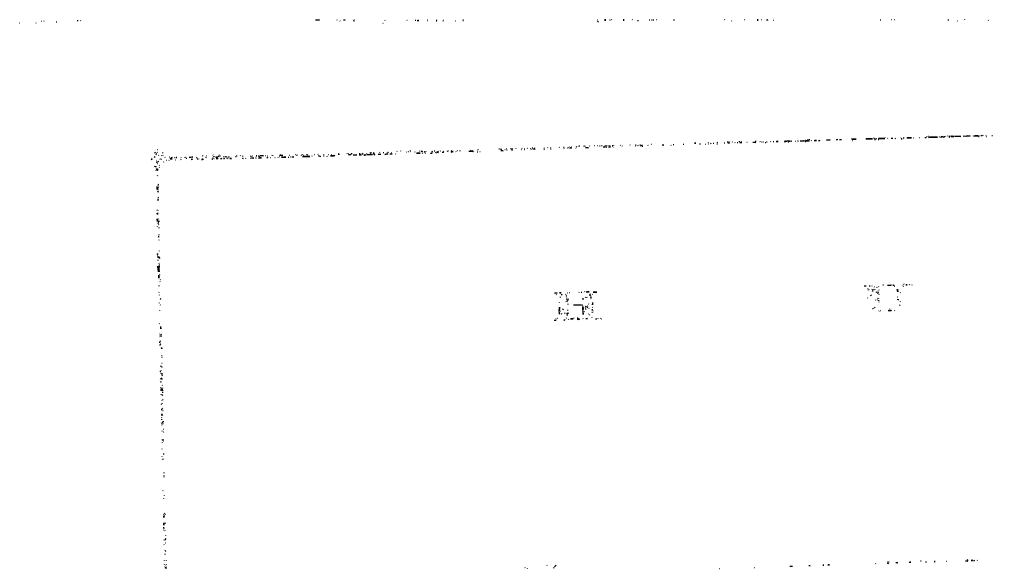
# Model space of a CAD drawing. Extents: x 1 to 1989, y -9 to 1002.
# Drawn here: x 124.8 to 560.3, y 754.8 to 1000.8 of the extents above; entities that cross this region are included whole.
import ezdxf

# ---------------------------------------------------------------- set-up
doc = ezdxf.new("R2010")
doc.units = 0
doc.layers.add('LINEWORK', color=4, linetype='CONTINUOUS')

msp = doc.modelspace()

# ---------------------------------------------------------------- linework, layer by layer
at = {"layer": 'LINEWORK'}
for points in [[(124.8333, 999.3333), (125, 999.3333)], [(132.1667, 999.3333), (132.3333, 999.3333)], [(134.5, 1000), (134.6667, 1000)], [(135.6667, 1000.1667), (135.8333, 1000.1667)], [(141.3333, 999.8333), (141.5, 999.8333)], [(150.6667, 1000.3333), (151.1667, 1000.3333)], [(152.1667, 1000.3333), (152.3333, 1000.1667)], [(257.3333, 1000.6667), (259.1667, 1000.6667), (257.5, 1000.5)], [(266.8333, 1000.6667), (267, 1000.6667)], [(268.1667, 1000.1667), (268.3333, 1000)], [(269.8333, 1000.6667), (270.6667, 1000.6667), (270, 1000.5)], [(274.3333, 1000.5), (274.5, 1000.3333)], [(274.5, 1000), (274.6667, 1000)], [(274.6667, 1000.6667), (274.8333, 1000.6667)], [(287.5, 999.1667), (287.6667, 999.1667)], [(288.3333, 1000.5), (288.5, 1000.3333)], [(298.1667, 1000.5), (298.3333, 1000.5)], [(302, 1000.5), (302.1667, 1000.5)], [(302.8333, 1000.3333), (303.5, 1000.3333), (303.1667, 1000.3333)], [(307.3333, 1000.6667), (307.5, 1000.6667)], [(307.3333, 1000.3333), (307.5, 1000.3333)], [(311.3333, 1000.1667), (311.6667, 1000.1667)], [(311.5, 1000.6667), (311.5, 1000.5)], [(314.3333, 1000.1667), (314.5, 1000.1667)], [(314.5, 1000.5), (314.6667, 1000.5)], [(320, 1000.1667), (320.1667, 1000.1667)], [(323.3333, 1000.6667), (323.5, 1000.6667)], [(323.3333, 1000.3333), (323.5, 1000.3333)], [(383.3333, 1000.6667), (383.5, 1000.5)], [(383.8333, 1000), (383.5, 999.6667)], [(386.6667, 1000.8333), (387.3333, 1000.8333)], [(386.6667, 1000.5), (387.3333, 1000.5)], [(388.8333, 1000.6667), (388.8333, 1000.5)], [(389.1667, 1000.6667), (389.1667, 1000.5)], [(390, 1000.8333), (389.8333, 1000.6667)], [(395, 1000.8333), (395.5, 1000.8333)], [(395, 1000.5), (395.5, 1000.5)], [(399, 1000.8333), (399.1667, 1000.6667)], [(401.5, 1000.3333), (401.8333, 1000.3333)], [(406.6667, 1000.8333), (406.8333, 1000.8333)], [(406.6667, 1000.5), (406.8333, 1000.5)], [(407.5, 1000.6667), (407.6667, 1000.6667)], [(408.3333, 1000.8333), (408.6667, 1000.8333)], [(408.3333, 1000.5), (408.6667, 1000.5)], [(409.8333, 1000.8333), (410, 1000.8333)], [(417.5, 1000.6667), (418, 1000.6667)], [(440.5, 1000.8333), (440.3333, 1000.6667)], [(443.6667, 1000.1667), (443.5, 1000)], [(449.1667, 1000.8333), (449.3333, 1000.8333)], [(455, 1000.8333), (455.5, 1000.8333)], [(455, 1000.5), (455.5, 1000.5)], [(456.8333, 1000.8333), (457, 1000.8333)], [(459.1667, 1000.6667), (459.8333, 1000.6667), (459.3333, 1000.5)], [(462.1667, 1000.5), (462.3333, 1000.5)], [(510.1667, 1000.8333), (510.3333, 1000.8333)], [(510.1667, 1000.5), (510.3333, 1000.5)], [(515, 1000.8333), (515.1667, 1000.8333)], [(516.3333, 1000.8333), (516.5, 1000.8333)], [(540.3333, 1000.6667), (540.8333, 1000.6667)], [(544.5, 1000.1667), (544.6667, 1000)], [(547.8333, 1000.8333), (547.8333, 1000.6667)], [(558.3333, 1000.5), (558.5, 1000.3333)], [(427.3333, 945.5), (427, 945.3333), (427.5, 945.3333)], [(429.1667, 945.1667), (429.6667, 945.1667)], [(433, 945.6667), (433.1667, 945.5)], [(433.1667, 945.1667), (433, 945)], [(434.3333, 945.3333), (434.1667, 945.1667)], [(435.3333, 945.3333), (435.6667, 945.3333)], [(437, 945.8333), (437.1667, 945.6667)], [(437, 945.1667), (437.1667, 945.1667)], [(440.1667, 945.5), (440.5, 945.5)], [(441.5, 946), (442.1667, 946)], [(441.8333, 945.5), (442.6667, 945.3333), (442, 945.3333)], [(442.6667, 946), (442.8333, 945.8333)], [(443.8333, 946), (444, 945.8333)], [(445, 945.6667), (445.1667, 945.5)], [(446, 945.6667), (446.3333, 945.6667)], [(446.8333, 946.1667), (447.1667, 946.1667)], [(447.1667, 945.6667), (448.1667, 945.6667), (447.5, 945.6667)], [(447.8333, 946.1667), (448, 946)], [(450.3333, 945.8333), (450.5, 945.8333)], [(453, 945.8333), (454.3333, 945.6667), (453.5, 945.8333)], [(454.1667, 946.3333), (454.5, 946.3333)], [(456.1667, 946.1667), (456.3333, 946)], [(457, 946), (456.8333, 945.8333)], [(457.5, 946), (457.8333, 946)], [(458.5, 945.6667), (458.8333, 945.6667)], [(459.1667, 946), (459.5, 946)], [(461, 946.1667), (461.1667, 946)], [(462.1667, 946.1667), (462.5, 946.1667)], [(463.5, 946.1667), (464.3333, 946.1667), (463.6667, 946.1667)], [(468.8333, 946.5), (467.1667, 946), (468.8333, 946.5), (470.5, 946.3333), (469.6667, 946.1667), (469.1667, 946.5)], [(467.3333, 946.6667), (467.5, 946.5)], [(468.8333, 946), (469.1667, 946)], [(472.1667, 946.3333), (472.3333, 946.3333)], [(473.3333, 946.6667), (473.1667, 946.5)], [(473.1667, 946.1667), (473.3333, 946)], [(474.1667, 946.5), (475.8333, 946.5), (474.3333, 946.3333)], [(476.5, 946.6667), (476.1667, 946.5), (478.3333, 946.3333), (476.8333, 946.6667)], [(476.5, 946.1667), (476.8333, 946.1667)], [(477.5, 947), (477.8333, 947)], [(478.1667, 947), (478.5, 947)], [(479.1667, 946.6667), (479.3333, 946.5)], [(480.5, 946.6667), (481.5, 946.6667), (480.8333, 946.6667)], [(482.5, 946.6667), (483, 946.6667), (482.6667, 946.5)], [(486, 946.8333), (487.6667, 946.8333), (486.1667, 946.6667)], [(490.3333, 947), (491, 947), (490.5, 946.8333)], [(491.8333, 947), (492.6667, 947)], [(497.1667, 947.5), (497.6667, 947.1667), (499.3333, 947.1667), (497.3333, 947.3333)], [(497.5, 946.6667), (497.6667, 946.6667)], [(503.6667, 947.3333), (506.6667, 947.3333), (503.8333, 947.3333)], [(507, 947.8333), (507, 947.6667)], [(507.3333, 947.6667), (507.3333, 947.5)], [(507.3333, 947), (507.5, 947)], [(507.6667, 947.5), (507.6667, 947.3333)], [(507.8333, 947), (508, 947)], [(508.1667, 947.5), (508.3333, 947.3333)], [(509.1667, 947), (509.5, 947)], [(509.3333, 947.6667), (509.5, 947.3333), (512.1667, 947.5), (509.3333, 947.5)], [(512.1667, 948), (512.3333, 947.8333)], [(513.3333, 947.6667), (513.5, 947.5)], [(515, 947.6667), (515.6667, 947.5), (515.1667, 947.5)], [(516.6667, 947.6667), (516.8333, 947.5)], [(519.5, 947.8333), (519.3333, 947.6667)], [(519.5, 947.3333), (519.8333, 947.3333)], [(520.5, 948), (520.5, 947.8333)], [(520.5, 947.5), (520.6667, 947.3333)], [(522, 947.8333), (524, 947.8333), (522.1667, 947.8333)], [(525, 947.8333), (525.1667, 947.8333)], [(527.6667, 948), (527.8333, 948)], [(530, 948), (530.6667, 948), (530.1667, 947.8333)], [(531, 948.5), (531, 948.3333)], [(531.6667, 948.5), (531.8333, 948.5)], [(532.1667, 948.1667), (531.6667, 948), (535.6667, 948.1667), (532.3333, 948.1667)], [(536.5, 948.3333), (536.6667, 948.1667)], [(537.1667, 948.3333), (537.5, 948), (537.1667, 948.1667)], [(537.5, 948.5), (537.5, 948.3333)], [(537.8333, 948.5), (538.1667, 948.1667), (539.1667, 948.3333), (538.1667, 948.1667)], [(540, 948.6667), (540.1667, 948.5)], [(541.5, 948.5), (540.8333, 948.3333), (541.1667, 948.1667)], [(542.1667, 948.5), (541.8333, 948.3333), (543, 948.3333), (542.3333, 948.5)], [(543.3333, 948.5), (546.1667, 948.3333), (543.5, 948.3333)], [(549, 948.6667), (548.3333, 948.3333), (547.1667, 948.5), (550.3333, 948.6667), (549.1667, 948.5)], [(551.6667, 948.6667), (551.6667, 948.5)], [(552, 948.6667), (553.8333, 948.6667), (552.5, 948.6667)], [(554, 948.3333), (554.3333, 948.3333)], [(554.1667, 948.8333), (554.3333, 948.8333)], [(555.1667, 948.8333), (555.6667, 948.8333), (555.3333, 948.6667)], [(556, 948.8333), (556, 948.6667)], [(557.3333, 948.8333), (557.5, 948.6667)], [(557.6667, 948.3333), (557.8333, 948.3333)], [(560, 948.8333), (560.3333, 948.8333)], [(185.6667, 941.3333), (185.3333, 941)], [(186.1667, 941), (186, 940.8333)], [(186.5, 941.3333), (186.6667, 941.1667)], [(186.6667, 942.5), (186.8333, 942.5)], [(188.8333, 941.1667), (188.8333, 941)], [(271.3333, 940.8333), (271.5, 940.6667)], [(272, 940.8333), (272.1667, 940.6667)], [(273.3333, 940.8333), (273.6667, 940.8333)], [(276.8333, 940.8333), (277.1667, 940.6667), (276.8333, 940.6667)], [(278.3333, 941), (278.1667, 940.8333)], [(278.6667, 940.8333), (278.5, 940.6667)], [(280.1667, 940.8333), (280.3333, 940.6667)], [(281.6667, 941.1667), (282, 940.8333), (282.3333, 941.1667), (282, 940.8333)], [(283.5, 941.1667), (283.1667, 940.8333), (283.6667, 941)], [(286, 941.3333), (286.1667, 941.1667)], [(287.6667, 941.1667), (287.8333, 941.1667)], [(289.3333, 941.3333), (289.5, 941.1667)], [(289.8333, 941.3333), (290, 941.1667)], [(291.1667, 941.1667), (291.3333, 941.1667)], [(293.8333, 941.8333), (293.6667, 941.6667)], [(295.3333, 942), (295.3333, 941.8333)], [(298, 941.5), (298.1667, 941.3333)], [(299, 941.6667), (299.1667, 941.6667)], [(299.6667, 942.1667), (299.6667, 942)], [(299.6667, 941.6667), (299.8333, 941.5)], [(301.8333, 941.5), (302, 941.5)], [(302.5, 941), (304.1667, 941), (302.6667, 941)], [(303.8333, 942), (304, 941.8333)], [(304.5, 941.8333), (305.1667, 941.5), (304.8333, 941.8333)], [(305, 941), (305.1667, 940.8333)], [(306, 941.6667), (306.3333, 941.3333), (306.1667, 941.6667)], [(306.3333, 941), (306.5, 940.8333)], [(306.6667, 941.6667), (306.8333, 941.5)], [(308.8333, 941), (309.5, 941), (309.1667, 941)], [(309.3333, 942), (309.6667, 941.3333), (309.5, 941.8333)], [(310.5, 942), (310.6667, 942)], [(311.3333, 941.3333), (311, 941)], [(311.6667, 941.6667), (311.8333, 941.6667)], [(311.8333, 941.3333), (312.3333, 941.1667), (312, 941.3333)], [(312.3333, 941.8333), (312.1667, 941.6667)], [(313.3333, 942), (313.1667, 941.8333)], [(314, 941.3333), (314.6667, 941.3333), (314.1667, 941.1667)], [(314.8333, 941.8333), (314.6667, 941.6667)], [(316.3333, 941.8333), (316.1667, 941.6667)], [(316.6667, 942), (316.8333, 941.8333)], [(318, 942.1667), (318.1667, 942)], [(318.5, 941.6667), (318, 941.3333), (319, 941.6667), (318.6667, 941.6667)], [(320.1667, 941.6667), (320.3333, 941.5)], [(320.6667, 942.1667), (320.8333, 942)], [(321.8333, 942.1667), (322, 942)], [(326, 941.8333), (327.6667, 941.6667), (326.1667, 941.6667)], [(326.8333, 942.3333), (326.6667, 942.1667)], [(327.1667, 942.1667), (327.1667, 942)], [(327.5, 942.1667), (327.6667, 942)], [(328.1667, 941.6667), (328, 941.5)], [(329.8333, 942), (329.6667, 941.8333)], [(329.6667, 941.3333), (329.8333, 941.3333)], [(330.1667, 942.5), (330, 942.3333)], [(330.8333, 941.6667), (331, 941.6667)], [(339.3333, 942.8333), (339.6667, 942.8333)], [(340.1667, 942.8333), (340.5, 942.5), (340.5, 942.8333)], [(340.3333, 942.1667), (341.3333, 942), (340.5, 942.1667)], [(342, 942.5), (342.1667, 942.5)], [(342.8333, 943), (343, 943)], [(342.8333, 942.5), (343, 942.3333)], [(344.6667, 943), (345, 943)], [(345, 942.5), (345.5, 942.3333), (345.1667, 942.5)], [(345.5, 943), (345.6667, 942.8333)], [(347, 943), (347, 942.8333)], [(349.5, 942.5), (349.6667, 942.5)], [(349.6667, 943.1667), (349.8333, 943)], [(350.6667, 943), (350.8333, 943)], [(350.8333, 942.5), (351, 942.5)], [(352.1667, 943.1667), (352, 943)], [(353.5, 943.1667), (353.5, 943)], [(353.8333, 942.6667), (353.6667, 942.5)], [(354.3333, 943.3333), (354.6667, 943.3333)], [(354.6667, 942.8333), (355.6667, 942.6667), (355, 942.8333)], [(355.3333, 943.3333), (355.5, 943.1667)], [(359.5, 942.6667), (359.8333, 942.6667)], [(359.6667, 943.3333), (359.6667, 943.1667)], [(361.1667, 943.5), (361.3333, 943.3333)], [(362.6667, 943.5), (362.5, 943.3333)], [(362.5, 942.8333), (362.8333, 942.8333)], [(366.3333, 943.6667), (366.5, 943.5)], [(368.3333, 943.6667), (368.6667, 943.6667)], [(368.5, 943), (368.6667, 942.8333)], [(370.1667, 943.3333), (370.3333, 943.3333)], [(370.6667, 943.8333), (370.8333, 943.6667)], [(371, 943.3333), (371.8333, 943.1667), (371.3333, 943.3333)], [(371.6667, 943.8333), (371.8333, 943.6667)], [(373.8333, 943.3333), (374, 943.1667)], [(374, 944), (374.1667, 943.8333)], [(375, 944.1667), (375.5, 944), (375.1667, 944)], [(377.3333, 944.1667), (377.5, 944)], [(378, 944.1667), (377.8333, 944)], [(378.1667, 943.5), (379.5, 943.3333), (378.3333, 943.5)], [(380, 944.1667), (380.1667, 944)], [(382.1667, 944.3333), (382.3333, 944.3333)], [(383.5, 944.3333), (383.6667, 944.3333)], [(384.5, 944.1667), (384.6667, 944.1667)], [(385.3333, 944.3333), (385.6667, 944.3333)], [(386, 943.8333), (387, 943.6667), (386.1667, 943.6667)], [(386.8333, 944.3333), (387.5, 944.1667), (387.1667, 944)], [(387.5, 943.6667), (387.3333, 943.5)], [(388.1667, 944.3333), (388.3333, 944.1667)], [(388.5, 943.8333), (389.3333, 943.8333), (388.8333, 943.8333)], [(388.8333, 944.3333), (389.1667, 944.3333)], [(390.1667, 944.3333), (390.3333, 944.3333)], [(390.5, 943.8333), (390.3333, 943.6667)], [(390.6667, 944.3333), (390.6667, 944.1667)], [(393.6667, 944.5), (393.8333, 944.3333)], [(394.5, 944.1667), (394.5, 944)], [(398, 944.6667), (398.1667, 944.5)], [(400.3333, 944.1667), (400.5, 944.1667)], [(400.5, 944.6667), (400.8333, 944.6667)], [(401.6667, 944.3333), (401.5, 944.1667)], [(402.5, 944.6667), (402.8333, 944.6667)], [(403.5, 944.5), (402.8333, 944.1667), (403.3333, 944.3333)], [(403.5, 944), (403.8333, 944)], [(406, 944.5), (406.1667, 944.3333)], [(407.5, 945), (407.6667, 945)], [(412.5, 944.6667), (413.1667, 944.5), (412.6667, 944.5)], [(416.3333, 944.5), (416.5, 944.3333)], [(417.3333, 944.8333), (417.6667, 944.8333)], [(421.8333, 945), (422.1667, 945)], [(431.6667, 945), (431.8333, 945)], [(184, 938.5), (184, 938), (184.1667, 938.3333)], [(185.1667, 939.5), (185.5, 939.1667)], [(185.8333, 940.5), (186.1667, 940.1667)], [(186, 937.5), (186.1667, 937.5)], [(186.1667, 937), (186.5, 936.6667)], [(186.5, 936.3333), (186.6667, 936.3333)], [(186.8333, 937.3333), (187, 937.1667)], [(187.1667, 940), (187, 939.8333)], [(187.6667, 938.3333), (187.8333, 938.1667)], [(188.1667, 938.1667), (188.3333, 938.1667)], [(188.3333, 939.8333), (188.5, 939.6667)], [(189, 940), (189, 939.8333)], [(189.5, 937), (189.3333, 936.8333)], [(189.8333, 939.1667), (190, 939)], [(190.5, 937.8333), (190.6667, 937.8333)], [(191.8333, 937.8333), (191.6667, 937.6667)], [(192, 939.3333), (192.1667, 939.3333)], [(192.1667, 938.8333), (192.3333, 938.8333)], [(193, 938.5), (192.3333, 938.3333), (193.1667, 938.3333)], [(192.6667, 939), (193.1667, 939), (192.8333, 938.8333)], [(194.1667, 939), (194.3333, 939)], [(194.6667, 938), (194.8333, 938)], [(194.8333, 939), (195.3333, 939), (195, 939)], [(196.8333, 938.1667), (197, 938)], [(197, 939), (197.1667, 938.8333)], [(198.8333, 939.1667), (199.1667, 938.8333), (199, 939.1667)], [(199.5, 938.6667), (199.6667, 938.6667)], [(200.8333, 939.1667), (201.6667, 939.1667), (201, 939)], [(201.6667, 938.1667), (202.3333, 938.1667), (201.8333, 938)], [(202.3333, 939.3333), (202, 939.1667), (202.3333, 939.1667)], [(204, 939.1667), (204.1667, 939)], [(204.1667, 938.6667), (204.3333, 938.6667)], [(204.3333, 938.3333), (204.6667, 938.3333)], [(205, 938.3333), (205, 938.1667)], [(207, 938.3333), (206.5, 938), (207.1667, 938.1667)], [(206.6667, 939.8333), (206.8333, 939.6667)], [(208.1667, 939.1667), (208.3333, 939)], [(208.3333, 939.6667), (208.5, 939.6667)], [(211, 938.5), (211.3333, 938.1667)], [(211.3333, 940.1667), (211.5, 940)], [(211.3333, 939), (211.5, 939)], [(211.5, 939.5), (211.6667, 939.3333)], [(211.8333, 938.5), (212, 938.5)], [(212, 939.5), (212.1667, 939.3333)], [(212.5, 939.3333), (212.5, 939.1667)], [(212.8333, 939.1667), (213, 939)], [(212.8333, 938.5), (213.8333, 938.5), (213, 938.5)], [(213.1667, 939.5), (213.3333, 939.5)], [(213.3333, 939.1667), (213.5, 939)], [(213.6667, 939.6667), (214.1667, 939.5), (213.8333, 939.5)], [(214.3333, 940.1667), (214.1667, 940)], [(214.6667, 939.6667), (214.8333, 939.6667)], [(214.8333, 938.5), (215.3333, 938.5), (215, 938.3333)], [(216.5, 939.5), (216.1667, 939.1667)], [(216.1667, 938.5), (216.6667, 938.5), (216.3333, 938.3333)], [(216.8333, 939.5), (217.1667, 939.1667)], [(217.3333, 939.5), (217.6667, 939.1667)], [(217.8333, 938.5), (217.6667, 938.3333)], [(218, 938.8333), (218.1667, 938.8333)], [(218.1667, 939.3333), (218.3333, 939.3333)], [(218.6667, 939.3333), (218.6667, 939.1667)], [(219, 938.5), (219.6667, 938.5), (219.1667, 938.5)], [(221.3333, 939.5), (221.5, 939.5)], [(222, 940), (222, 939.8333)], [(222, 939.5), (222.1667, 939.3333)], [(223.6667, 939.8333), (223.8333, 939.6667)], [(224.5, 938.6667), (225, 938.5), (224.6667, 938.5)], [(224.6667, 939.6667), (224.6667, 939.5)], [(226, 938.6667), (226.1667, 938.5)], [(228.5, 939.6667), (228.1667, 939.5), (228.6667, 939.5)], [(228.3333, 938.6667), (228.1667, 938.5)], [(228.6667, 938.8333), (229.6667, 938.6667), (229, 938.8333)], [(229, 939.6667), (229.1667, 939.6667)], [(230.6667, 939.3333), (230.8333, 939.1667)], [(230.6667, 938.6667), (230.8333, 938.6667)], [(230.8333, 939.8333), (231, 939.8333)], [(231.6667, 939.6667), (232.3333, 939.5), (231.8333, 939.6667)], [(233, 939), (231.8333, 938.6667), (233.1667, 938.8333)], [(232.5, 939.8333), (234, 939.6667), (232.6667, 939.6667)], [(234.8333, 939.8333), (235, 939.8333)], [(235.5, 939), (236, 939), (235.6667, 938.8333)], [(235.8333, 939.6667), (236, 939.6667)], [(237.1667, 939), (237.3333, 939)], [(238, 940), (237.8333, 939.8333)], [(238.3333, 939.8333), (238.1667, 939.6667)], [(239.1667, 939), (239.3333, 939)], [(240.6667, 939.1667), (240.5, 939)], [(241, 939.5), (241.1667, 939.5)], [(241.1667, 940), (242, 940), (241.5, 940)], [(242.5, 940), (242.1667, 939.6667), (242.6667, 939.8333)], [(243.5, 939.3333), (243, 939), (242.1667, 939.1667), (244, 939.1667), (243.6667, 939.1667)], [(245.1667, 939.1667), (245.3333, 939.1667)], [(245.6667, 940), (245.8333, 940)], [(246.1667, 939.3333), (246.3333, 939.3333)], [(246.6667, 939.3333), (247.6667, 939.3333), (246.8333, 939.1667)], [(248.3333, 940.3333), (248.5, 940.1667)], [(248.8333, 940), (248.8333, 939.8333)], [(249.1667, 940.1667), (249.1667, 940)], [(250.8333, 940.1667), (251, 940)], [(251.5, 940.3333), (251.5, 940.1667)], [(252.1667, 939.6667), (251.5, 939.5), (254.8333, 939.5), (252.3333, 939.5)], [(253.5, 940.3333), (253.3333, 940.1667)], [(253.8333, 940.1667), (253.6667, 940)], [(255.6667, 939.6667), (255.8333, 939.6667)], [(256.8333, 940.3333), (257, 940.3333)], [(258.3333, 940.5), (258.5, 940.3333)], [(258.5, 939.8333), (259.5, 939.5), (258.6667, 939.6667)], [(260.8333, 940.5), (260.8333, 940.3333)], [(260.8333, 939.6667), (261.1667, 939.6667)], [(262.3333, 939.6667), (262.5, 939.5)], [(263, 940.3333), (263.1667, 940.3333)], [(266, 940), (265.6667, 939.6667), (264, 939.6667), (265.6667, 939.6667)], [(264.3333, 940.3333), (264.5, 940.3333)], [(267.8333, 940.6667), (267.5, 940.5), (268, 940.5)], [(272.5, 940.3333), (272.1667, 940.1667), (273.1667, 940.3333), (272.6667, 940.1667)], [(274.1667, 940.1667), (275.8333, 940.1667), (274.3333, 940)], [(276.8333, 940.1667), (277.8333, 940), (277, 940.1667)], [(277.5, 940.6667), (277.5, 940.5)], [(278.1667, 940.3333), (278.1667, 940.1667)], [(279, 940.3333), (279.3333, 940), (279.8333, 940.1667), (279.3333, 940)], [(280.3333, 940.3333), (282.8333, 940.3333), (280.5, 940.1667)], [(283.3333, 940.5), (283.8333, 940.1667), (283.5, 940.3333)], [(285.3333, 940.5), (286.5, 940.5), (285.5, 940.3333)], [(289.1667, 940.6667), (288.3333, 940.3333), (289.6667, 940.6667), (289.3333, 940.5)], [(290.6667, 940.6667), (291.6667, 940.6667), (290.8333, 940.5)], [(293.1667, 940.6667), (293.3333, 940.5)], [(185.1667, 935.1667), (186, 934.8333), (185.3333, 935)], [(185.8333, 933.3333), (185.8333, 933.1667)], [(186.3333, 934), (186.3333, 933.3333), (186.1667, 933.8333)], [(186.6667, 933.8333), (186.6667, 933.5)], [(186.6667, 933.1667), (186.6667, 933)], [(187.3333, 935.5), (187.5, 935.3333)], [(187.3333, 934.6667), (187.5, 934.5)], [(186.5, 931), (186.6667, 930.8333)], [(186.3333, 926), (186.5, 924.6667), (186.5, 925.8333)], [(186.8333, 927), (187, 926.8333)], [(186.8333, 926.5), (186.8333, 926.3333)], [(186.8333, 925.8333), (187, 925.6667)], [(186.8333, 925.3333), (186.8333, 925.1667)], [(186.8333, 924.6667), (186.8333, 924.5)], [(186.8333, 924), (186.8333, 923.5), (187, 923.8333)], [(186.8333, 921.1667), (187, 921)], [(186.8333, 920.5), (186.8333, 919.6667), (187, 920.3333)], [(186.3333, 915.5), (186.5, 915.3333)], [(186.8333, 915.3333), (186.8333, 915.1667)], [(186.6667, 914.1667), (186.6667, 913.5), (186.5, 914)], [(186.5, 911.5), (186.6667, 910.3333), (186.5, 911.3333)], [(187.1667, 911.5), (187, 911.3333)], [(187.1667, 910.6667), (187.1667, 910.1667), (187, 910.5)], [(186.5, 908.1667), (186.5, 908)], [(186.8333, 910), (187, 909.8333)], [(187, 909.5), (186.8333, 909.3333)], [(187, 909), (187.1667, 908.8333)], [(187.1667, 907.6667), (187.1667, 907.3333)], [(187, 903.8333), (187, 903.3333), (187.1667, 903.6667)], [(187.1667, 904.6667), (187.1667, 904.5)], [(187.1667, 902.1667), (187.1667, 902)], [(187.3333, 897.1667), (187.3333, 897)], [(186.6667, 896), (186.6667, 895.5), (186.6667, 895.8333)], [(186.6667, 895.1667), (186.8333, 895.1667)], [(186.8333, 894.8333), (186.8333, 894.1667), (187, 894.6667)], [(186.8333, 893.1667), (186.8333, 892.8333)], [(187.3333, 894.5), (187.5, 893.6667), (187.3333, 894.1667)], [(187, 890.5), (187, 887.8333), (186.8333, 890.3333)], [(187.1667, 891.6667), (187.3333, 891.5)], [(187.3333, 891.1667), (187.5, 891)], [(187.3333, 890.6667), (187.3333, 890), (187.5, 890.5)], [(187.5, 889.6667), (187.3333, 889.5)], [(187.3333, 889.1667), (187.3333, 889)], [(187.3333, 888.6667), (187.3333, 888.3333)], [(187, 886.3333), (187.1667, 885), (187.1667, 886.1667)], [(187.3333, 888), (187.3333, 887.8333)], [(187.5, 886.6667), (187.6667, 886.5)], [(187.5, 886), (187.6667, 885.8333)], [(187.8333, 884.3333), (188, 884.1667)], [(187.1667, 881.6667), (187.1667, 881.3333)], [(187.6667, 883.5), (187.8333, 883.3333)], [(502.8333, 881.5), (503.8333, 881.5)], [(504.6667, 880.3333), (504.5, 880.1667)], [(504.5, 879.8333), (504.6667, 879.6667)], [(505.1667, 881.5), (505.5, 881.5)], [(506.3333, 881.5), (506.3333, 881.3333)], [(506.5, 880), (506.3333, 879.8333)], [(506.8333, 880), (506.8333, 879.8333)], [(507.1667, 879.8333), (507.3333, 879.8333)], [(507.3333, 881), (507.5, 880.8333)], [(507.8333, 880), (507.6667, 879.8333)], [(508.5, 880.8333), (508.3333, 880.6667)], [(509.3333, 881.1667), (509.5, 881)], [(511.1667, 882), (511.5, 882)], [(513.3333, 881.8333), (514.8333, 881.8333), (513.5, 881.6667)], [(515.1667, 882), (515.3333, 881.8333)], [(515.6667, 881.8333), (516.3333, 881.6667), (515.8333, 881.8333)], [(516.5, 881.3333), (516.6667, 881.3333)], [(517.8333, 880), (518, 878.8333), (517.6667, 879.8333)], [(520.1667, 882), (520.3333, 881.8333)], [(520.3333, 881.3333), (520.5, 881.1667)], [(520.6667, 882.3333), (520.8333, 882.3333)], [(521.5, 882), (522.1667, 882), (521.6667, 882)], [(523, 882.1667), (523.1667, 882)], [(524.1667, 882), (524.3333, 882)], [(187.3333, 878.6667), (187.1667, 878.5)], [(187.3333, 877.5), (187.3333, 877.3333)], [(187.8333, 875.5), (188, 875.3333)], [(188, 876), (188, 875.8333)], [(364.3333, 878.3333), (365.5, 878.1667), (364.5, 878.1667)], [(365, 877.6667), (365.1667, 877.5)], [(366.5, 878.5), (367.3333, 878.5)], [(366.8333, 878.1667), (367, 878)], [(366.8333, 876.5), (366.8333, 876.3333)], [(367.3333, 877.8333), (367.6667, 877.3333), (367.5, 877.6667)], [(369.1667, 877.8333), (369.3333, 877.6667)], [(369.5, 877.3333), (369.6667, 877.1667)], [(369.5, 876.8333), (369.6667, 876.6667)], [(369.6667, 876.1667), (369.8333, 876)], [(369.6667, 875.5), (369.8333, 875.3333)], [(370, 878.3333), (370.1667, 878.3333)], [(370.1667, 875.8333), (370.3333, 875), (370.3333, 875.6667)], [(371, 878.5), (371.1667, 878.5)], [(375.3333, 878.6667), (375.1667, 878.5)], [(376.1667, 878.6667), (376.5, 878.6667)], [(377, 876), (377.1667, 875.3333), (377, 875.6667)], [(377.6667, 879), (377.8333, 878.8333)], [(378, 876.5), (378.1667, 876.3333)], [(378.5, 878.8333), (379.8333, 878.8333), (378.8333, 878.8333)], [(378.6667, 876.5), (378.8333, 876.3333)], [(380.3333, 877.8333), (380, 877.5), (380.5, 876.8333), (380, 877.5)], [(380.3333, 876.5), (380.6667, 876.1667)], [(380.5, 875.8333), (380.6667, 875.6667)], [(381.1667, 877.8333), (381.3333, 877.6667)], [(382, 878.8333), (381.6667, 878.6667), (383.1667, 878.6667), (382.1667, 878.6667)], [(504.3333, 876.1667), (504.5, 876)], [(505, 879.6667), (505.1667, 879.5)], [(505.6667, 877.5), (506, 877), (505.8333, 877.3333)], [(506.8333, 879.3333), (506.5, 879)], [(508.1667, 878.8333), (508.3333, 878.6667)], [(508.6667, 878.5), (509, 878), (508.8333, 878.3333)], [(508.8333, 876), (509, 875.8333)], [(509, 879.1667), (509.1667, 879.1667)], [(509.3333, 878.6667), (509.1667, 878.5)], [(509.5, 878.3333), (509.3333, 878.1667)], [(509.3333, 876), (509.3333, 875.8333)], [(509.5, 879.6667), (509.5, 879.5)], [(509.5, 877.8333), (509.5, 877.6667)], [(517.6667, 876.5), (517.8333, 876.5)], [(517.8333, 875.5), (517.8333, 875.1667)], [(519.1667, 878.5), (519, 878.3333)], [(187.3333, 873.8333), (187.3333, 873.6667)], [(187.8333, 873), (188, 872.8333)], [(366.3333, 874.1667), (366.3333, 874)], [(366.5, 872), (366.3333, 870), (366.5, 871.8333)], [(367.8333, 871.1667), (368.3333, 870.6667)], [(369.3333, 874.5), (369.5, 874.3333)], [(369.8333, 875), (370, 874.8333)], [(370, 874.5), (370.1667, 874.3333)], [(370.1667, 873.5), (370.3333, 873.3333)], [(372.8333, 873), (376.3333, 873), (373, 872.8333)], [(376.6667, 873), (377, 872.6667)], [(376.8333, 872.3333), (377.1667, 871.5), (377, 870.5), (377, 872.1667)], [(378, 872.3333), (378.1667, 872.3333)], [(378, 871.8333), (378.1667, 871.6667)], [(378.1667, 871.3333), (378.3333, 871.3333)], [(378.5, 872.3333), (378.5, 872.1667)], [(379.1667, 872), (378.8333, 871.6667)], [(379.1667, 872.5), (379, 872.3333)], [(379.5, 873.5), (379.6667, 873.3333)], [(379.6667, 871.5), (379.8333, 871.3333)], [(381.3333, 874), (381.3333, 873), (381.5, 873.8333)], [(381.5, 872), (381.3333, 871.8333)], [(506.5, 871.3333), (506.6667, 871.3333)], [(507, 871.5), (507.1667, 871.3333)], [(507.5, 872), (507.8333, 871.6667)], [(508, 875.1667), (508.1667, 875)], [(508.6667, 875.1667), (508.8333, 875)], [(509.3333, 875), (509.3333, 874.8333)], [(509.5, 874.3333), (509.5, 874.1667)], [(514.1667, 871.1667), (514.3333, 871)], [(518.1667, 875.3333), (518.3333, 875.3333)], [(519, 873), (518.6667, 872.6667)], [(519, 874.5), (519, 874.3333)], [(187.5, 870.5), (187.5, 870.3333)], [(364.8333, 866.8333), (365, 866.8333)], [(365.5, 867), (365.6667, 867)], [(366.3333, 869.6667), (366.5, 868.8333), (366.5, 869.5)], [(367, 870.3333), (366.8333, 870.1667)], [(367.3333, 869.1667), (367.5, 869)], [(368.8333, 869.3333), (369, 869.1667)], [(369.6667, 867.1667), (369.5, 867)], [(369.6667, 869.3333), (370.1667, 868.8333), (369.8333, 868.5), (370.1667, 868.1667), (369.8333, 868.5), (370.1667, 868.8333)], [(370.1667, 870.6667), (370.1667, 870.5)], [(370.3333, 869.3333), (370.3333, 869.1667)], [(371.5, 866.6667), (372.6667, 866.6667), (371.6667, 866.6667)], [(373, 867.1667), (373, 867)], [(374.5, 867.1667), (374.6667, 867.1667)], [(375, 867), (375.1667, 866.8333)], [(377, 870.1667), (377.1667, 868.6667), (377.1667, 870)], [(377, 866.8333), (377.1667, 866.6667)], [(377.5, 870), (377.6667, 869.8333)], [(378.3333, 871), (378.5, 870.8333)], [(378.3333, 866.8333), (379, 866.8333), (378.5, 866.6667)], [(379.6667, 869), (379.5, 868.8333)], [(380.1667, 868.5), (380, 868.3333)], [(381.1667, 869.6667), (381, 869.5)], [(381, 867.5), (381.1667, 867.3333)], [(381.1667, 871), (381.3333, 870.5), (381.3333, 870.8333)], [(381.5, 869.8333), (381.5, 869.6667)], [(382.6667, 866.6667), (383.1667, 866.6667)], [(383.6667, 866.8333), (383.6667, 866.6667)], [(385, 867), (384.8333, 866.8333)], [(385.1667, 866.6667), (385.3333, 866.6667)], [(509.6667, 870.3333), (509.5, 870.1667)], [(510, 870.5), (510.1667, 870.5)], [(515, 870.6667), (514.6667, 870.3333), (513.6667, 870.5), (514.6667, 870.3333)], [(516.5, 870.5), (516.6667, 870.3333)], [(187.3333, 864.6667), (187.5, 864.5)], [(188, 863.3333), (188.1667, 862.1667), (188.1667, 863.1667)], [(364.1667, 866.1667), (365, 866.1667), (364.3333, 866)], [(369, 866.3333), (368.5, 866.1667), (368.8333, 866.1667)], [(370.5, 866.5), (370.3333, 866.3333)], [(374.5, 866.5), (375.5, 866.5), (374.6667, 866.3333)], [(187.8333, 860), (187.6667, 859.8333)], [(187.8333, 859.3333), (187.6667, 859.1667)], [(187.6667, 858.8333), (187.8333, 858.6667)], [(188.1667, 859.8333), (188.3333, 859.6667)], [(188.1667, 859.1667), (188.3333, 859)], [(187.5, 856.3333), (187.5, 856)], [(187.6667, 855), (187.6667, 854.8333)], [(187.8333, 856.8333), (187.8333, 856.5)], [(187.8333, 855.5), (188.1667, 855.1667), (187.8333, 855.3333)], [(188.3333, 853.8333), (188.5, 853.3333), (188.3333, 853.6667)], [(188.3333, 850.5), (188.3333, 850.3333)], [(188.5, 849.6667), (188.5, 849.3333)], [(188, 845.6667), (188, 845.3333)], [(188.3333, 845.5), (188.5, 845.3333)], [(188.5, 846.8333), (188.6667, 846.8333)], [(188.5, 845), (188.6667, 844.8333)], [(187.8333, 843.3333), (187.8333, 843)], [(188, 842.5), (188.1667, 842.3333)], [(188.1667, 843.6667), (188.1667, 843.5)], [(188.5, 842.3333), (188.5, 841.8333), (188.5, 842.1667)], [(188.5, 841.5), (188.8333, 841.1667)], [(187.8333, 839.8333), (188, 839.6667)], [(188, 838.8333), (188.1667, 838.3333), (188.1667, 838.6667)], [(188.1667, 840.3333), (188.6667, 839.5), (188.5, 840)], [(188.8333, 837), (188.6667, 836.8333)], [(188, 836), (188.3333, 835.5), (188.1667, 835.8333)], [(188.1667, 835.1667), (188.3333, 834.6667), (188.1667, 835)], [(188.1667, 833), (188.1667, 832.8333)], [(188.5, 833), (188.8333, 832.3333), (188.6667, 832.8333)], [(188.6667, 835.3333), (188.8333, 834.3333), (188.8333, 835.1667)], [(188.8333, 835.8333), (188.8333, 835.6667)], [(188.8333, 833.8333), (188.8333, 833.5)], [(188.1667, 828.6667), (188.3333, 828.5)], [(188.5, 830.1667), (188.5, 830)], [(188.6667, 829), (188.8333, 828.8333)], [(189, 830.5), (188.8333, 830.3333)], [(188.3333, 826.3333), (188.5, 825.8333), (188.5, 826.1667)], [(188.5, 824.1667), (188.5, 823.3333), (188.5, 824)], [(188.8333, 826.6667), (189, 826.5)], [(189, 823.6667), (188.8333, 823.5)], [(189, 825.6667), (189.1667, 825.6667)], [(188.3333, 822.5), (188.3333, 822.3333)], [(188.3333, 821.8333), (188.3333, 821.5)], [(188.3333, 820), (188.3333, 819.8333)], [(188.3333, 819.1667), (188.3333, 819)], [(188.8333, 820.5), (188.8333, 820), (188.6667, 820.3333)], [(189, 819.6667), (189.1667, 819.5)], [(189.1667, 820.8333), (189.1667, 820.5)], [(188.5, 816.5), (188.5, 816.3333)], [(189.1667, 817.3333), (189.3333, 817.3333)], [(189.1667, 816.1667), (189.3333, 816)], [(188.6667, 812.8333), (188.6667, 812.6667)], [(188.8333, 812.3333), (188.6667, 812.1667)], [(188.6667, 811.5), (188.6667, 811.3333)], [(189.1667, 812.6667), (189.3333, 812.6667)], [(189.1667, 812), (189.3333, 812)], [(188.5, 808.5), (188.5, 808.3333)], [(189.3333, 806.3333), (189.3333, 806)], [(188.5, 805.1667), (188.5, 805)], [(188.6667, 803.8333), (188.8333, 803.6667)], [(189.3333, 804), (189.1667, 803.8333)], [(189.5, 797.8333), (189.5, 797.5)], [(189.5, 796.5), (189.5, 796.3333)], [(189.5, 796), (189.5, 795.8333)], [(189.1667, 789.8333), (189, 789.6667)], [(189.3333, 786.3333), (189.3333, 786.1667)], [(189.6667, 787.6667), (189.6667, 787.5)], [(189.6667, 779.6667), (189.8333, 779.5)], [(189.3333, 779.1667), (189.5, 779)], [(189.6667, 778.6667), (189.5, 777.6667), (189.5, 778.5)], [(189.5, 775.3333), (189.5, 774.3333), (189.5, 775)], [(190, 779.1667), (190, 779)], [(190, 775.3333), (190, 775)], [(189.3333, 773.3333), (189.5, 772.8333), (189.5, 773.1667)], [(189.3333, 772.1667), (189.3333, 772)], [(189.8333, 771.8333), (190, 771.6667)], [(189.5, 767.6667), (189.5, 767.5)], [(189.8333, 768), (190.1667, 767.5), (189.8333, 767.8333)], [(190.1667, 769.6667), (190.1667, 769.5)], [(190.1667, 768.5), (190.1667, 768.3333)], [(189.5, 765.6667), (189.6667, 765.5)], [(190, 763), (189.8333, 762.8333)], [(190.1667, 766.3333), (190.3333, 766.3333)], [(190.1667, 762.6667), (190.3333, 762.5)], [(189.6667, 758.5), (189.6667, 758.3333)], [(189.8333, 761.5), (189.8333, 761.1667)], [(190.5, 758.5), (190.5, 758.3333)], [(513.3333, 757.8333), (513.5, 757.8333)], [(513.8333, 757.8333), (514, 757.8333)], [(528.1667, 758.3333), (528.3333, 758.3333)], [(530.3333, 757.8333), (530.8333, 757.8333)], [(534.1667, 758), (534.6667, 758), (534.3333, 758)], [(539.6667, 758.1667), (539.8333, 758.1667)], [(548.1667, 758.3333), (549.3333, 758.1667), (548.3333, 758.1667)], [(549.3333, 758.8333), (549, 758.6667), (549.5, 758.6667)], [(551.5, 758.6667), (550.8333, 758.5), (551.1667, 758.3333)], [(551.8333, 758.5), (552.3333, 758.5), (552, 758.3333)], [(553.5, 758.6667), (553.6667, 758.5)], [(189.6667, 756.6667), (189.6667, 756.5)], [(190, 755.6667), (189.8333, 755.5)], [(190, 755.1667), (190, 755)], [(190.5, 756), (190.3333, 755.8333)], [(190.3333, 755.5), (190.5, 754.8333), (190.5, 755.3333)], [(190.5, 756.6667), (190.5, 756.5)], [(351, 755.3333), (351.1667, 755.1667)], [(352, 755), (352, 754.8333)], [(360.8333, 756.3333), (361, 756.1667)], [(364.1667, 755.3333), (363.8333, 755)], [(365, 756.3333), (364.3333, 755.6667)], [(438, 754.8333), (438.1667, 754.8333)], [(453.6667, 755.3333), (453.8333, 755.3333)], [(469.6667, 755.8333), (470.8333, 755.8333)], [(478.1667, 756.1667), (478.6667, 756), (478.3333, 756)], [(484.3333, 756.3333), (484.8333, 756.3333), (484.5, 756.3333)], [(486.6667, 756.5), (487.3333, 756.5), (486.8333, 756.5)], [(508.1667, 757.1667), (508, 757)], [(513.1667, 757.3333), (513.8333, 757.1667), (513.3333, 757.1667)], [(517, 757.5), (518, 757.3333), (517.1667, 757.3333)], [(523, 757.6667), (523.8333, 757.6667), (523.5, 757.6667)]]:
    msp.add_lwpolyline(points, dxfattribs=at)

doc.saveas('drawing.dxf')
